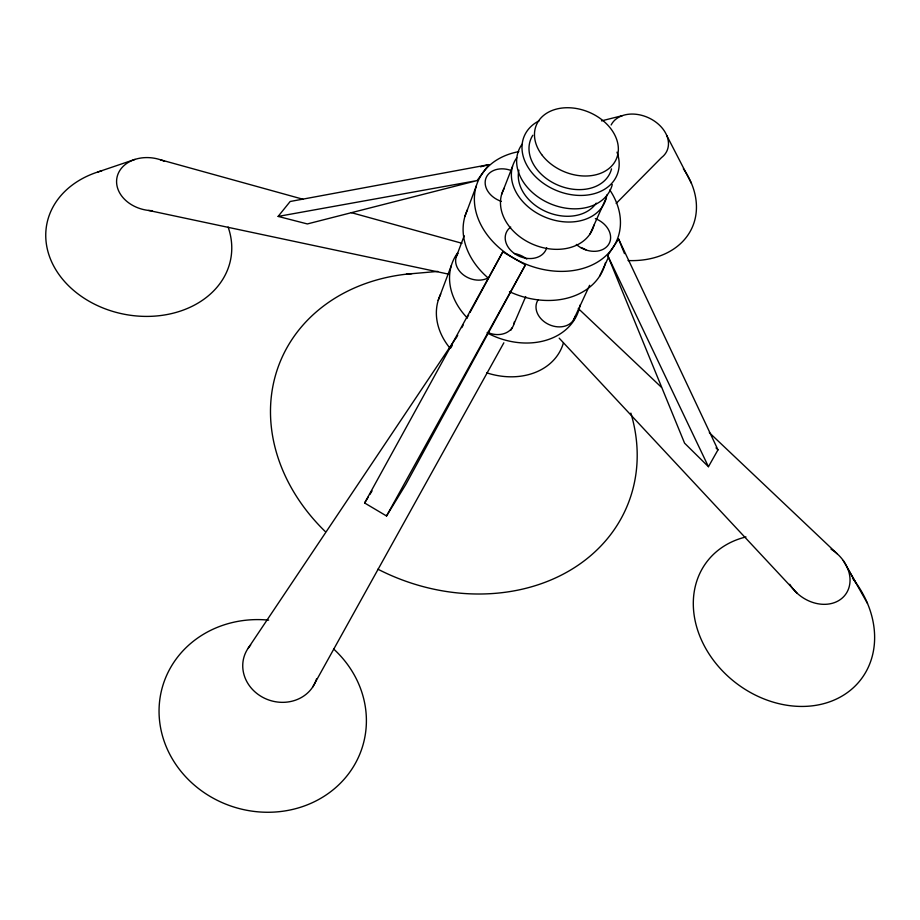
<?xml version="1.0" encoding="UTF-8"?>
<svg xmlns="http://www.w3.org/2000/svg" width="920" height="920" viewBox="0 0 920 920"><rect width="100%" height="100%" fill="white"/><g stroke="black" fill="none" stroke-linecap="round" stroke-linejoin="round"><path stroke-width="1.38" d="M465.025 216.108L476.284 186.001M438.184 300.426L451.352 265.5M456.147 257.117L464.22 235.773M501.618 194.419L512.509 166.508M514.004 323.851L525.711 296.573M590.03 233.967L606.314 197.754M573.436 320.137L589.616 285.315M599.553 276.322L608.431 257.347M450.88 347.841L452.249 345.322M456.343 337.743L457.711 335.214M461.805 327.635L463.174 325.105M467.268 317.526L468.636 315.008M470.005 312.478L502.791 251.861L525.4 264.902L405.777 484.529L386.538 515.982L364.63 502.987L502.791 251.861M386.538 515.982L525.4 264.902M312.719 687.01L503.849 342.815M510.818 330.257L512.221 327.738M708.434 466.704L717.98 449.857L618.585 238.993L607.706 255.53L684.583 443.175L708.434 466.704L607.706 255.53M364.63 502.987L368.345 496.949M369.828 494.534L372.059 490.912M248.273 648.059L455.917 338.111M477.123 180.573L488.819 164.645L290.168 201.492L278.127 216.418L307.349 223.939L477.123 180.573L278.127 216.418M616.158 203.446L661.514 157.584A30.762 22.574 24.2 0 0 653.729 120.635A30.762 22.574 24.2 0 0 611.156 124.97M98.037 171.925L135.01 159.39M480.481 166.819L488.819 164.645M601.496 120.876L622.357 115.644M406.433 274.16L437.874 271.411M148.626 210.45L448.04 274.033M160.436 159.769L302.898 199.226M351.302 212.635L461.943 243.282M578.266 308.499L661.469 387.32M709.32 432.653L837.257 553.84M716.001 447.902L717.98 449.857M559.188 338.169L797.168 593.262M843.249 560.521L855.772 582.555M847.515 568.1L867.491 603.405M666.712 135.435L691.414 183.321M618.585 238.993L624.496 253.609M630.867 413.114A187.887 155.215 22.8 0 1 572.481 568.87A187.887 155.215 22.8 0 1 377.913 569.192M325.162 531.449A187.887 155.215 22.8 0 1 277.311 369.437A187.887 155.215 22.8 0 1 411.964 273.619M333.73 649.083A104.397 95.553 16.9 0 1 314.709 801.561A104.397 95.553 16.9 0 1 161.874 733.619A104.397 95.553 16.9 0 1 268.628 620.137M683.341 168.751A85.341 63.986 24.2 0 1 628.049 260.555M228.102 227.033A93.598 74.014 10.5 0 1 168.348 314.284A93.598 74.014 10.5 0 1 51.899 262.384A93.598 74.014 10.5 0 1 101.855 170.775M852.518 578.243A96.933 78.763 37.4 0 1 836.636 698.935A96.933 78.763 37.4 0 1 705.548 648.117A96.933 78.763 37.4 0 1 745.994 536.947M563.385 342.999A66.217 52.601 22.8 0 1 486.714 372.83M450.018 348.209A66.217 52.601 22.8 0 1 440.714 294.02M152.421 210.703A33.822 26.243 11.1 0 1 117.162 176.72A33.822 26.243 11.1 0 1 164.484 161.333M316.526 678.925A37.881 34.166 17.6 0 1 263.465 697.705A37.881 34.166 17.6 0 1 250.665 645.023M831.036 549.148A35.063 27.991 36.6 0 1 841.972 598.276A35.063 27.991 36.6 0 1 789.739 584.303M580.094 305.037A67.608 53.026 22.8 0 1 487.14 332.867M467.429 318.078A67.608 53.026 22.8 0 1 457.481 253.08M514.406 321.724A20.654 16.399 22.5 0 1 487.439 332.361M488.106 277.909A20.355 15.927 21.4 0 1 462.875 274.47A20.355 15.927 21.4 0 1 457.999 253.38M575.126 316.296A20.435 16.054 24.3 0 1 549.205 324.668A20.435 16.054 24.3 0 1 538.165 299.736M580.865 247.526A21.022 16.226 24.2 0 1 585.844 249.757M514.372 253.529A21.24 16.583 22.6 0 1 526.78 259.083M605.509 262.637A74.163 57.143 22.8 0 1 509.473 291.663M488.336 278.139A74.163 57.143 22.8 0 1 467.475 209.76M609.799 189.968A75.451 57.477 22.8 0 1 582.337 268.605A75.451 57.477 22.8 0 1 481.654 226.193A75.451 57.477 22.8 0 1 518.834 151.639M595.355 218.615A21.39 16.318 24.2 0 1 608.166 245.111A21.39 16.318 24.2 0 1 576.346 244.444M501.342 201.365A21.298 16.18 21.5 0 1 485.645 179.078A21.298 16.18 21.5 0 1 510.358 170.223M546.664 247.756A21.62 16.686 22.6 0 1 516.545 254.886A21.62 16.686 22.6 0 1 510.715 227.067M593.986 225.101A48.771 37.157 22.8 0 1 533.623 244.628A48.771 37.157 22.8 0 1 504.355 188.036M606.866 195.005A49.553 37.34 22.8 0 1 545.158 217.189A49.553 37.34 22.8 0 1 516.798 157.757M596.206 203.147A42.458 32.004 22.8 0 1 546.618 211.864A42.458 32.004 22.8 0 1 518.891 170.108M612.271 184.552A49.921 37.432 22.8 0 1 549.033 203.205A49.921 37.432 22.8 0 1 522.066 144.256M617.009 152.168A50.301 37.513 22.8 0 1 591.019 194.453A50.301 37.513 22.8 0 1 529.621 169.671A50.301 37.513 22.8 0 1 539.189 120.761M611.524 168.877A43.114 32.154 22.8 0 1 557.865 185.115A43.114 32.154 22.8 0 1 532.818 135.24M541.696 154.617A43.435 32.223 22.8 0 0 614.157 162.932A43.435 32.223 22.8 0 0 573.378 108.065A43.435 32.223 22.8 0 0 541.696 154.617"/></g></svg>
